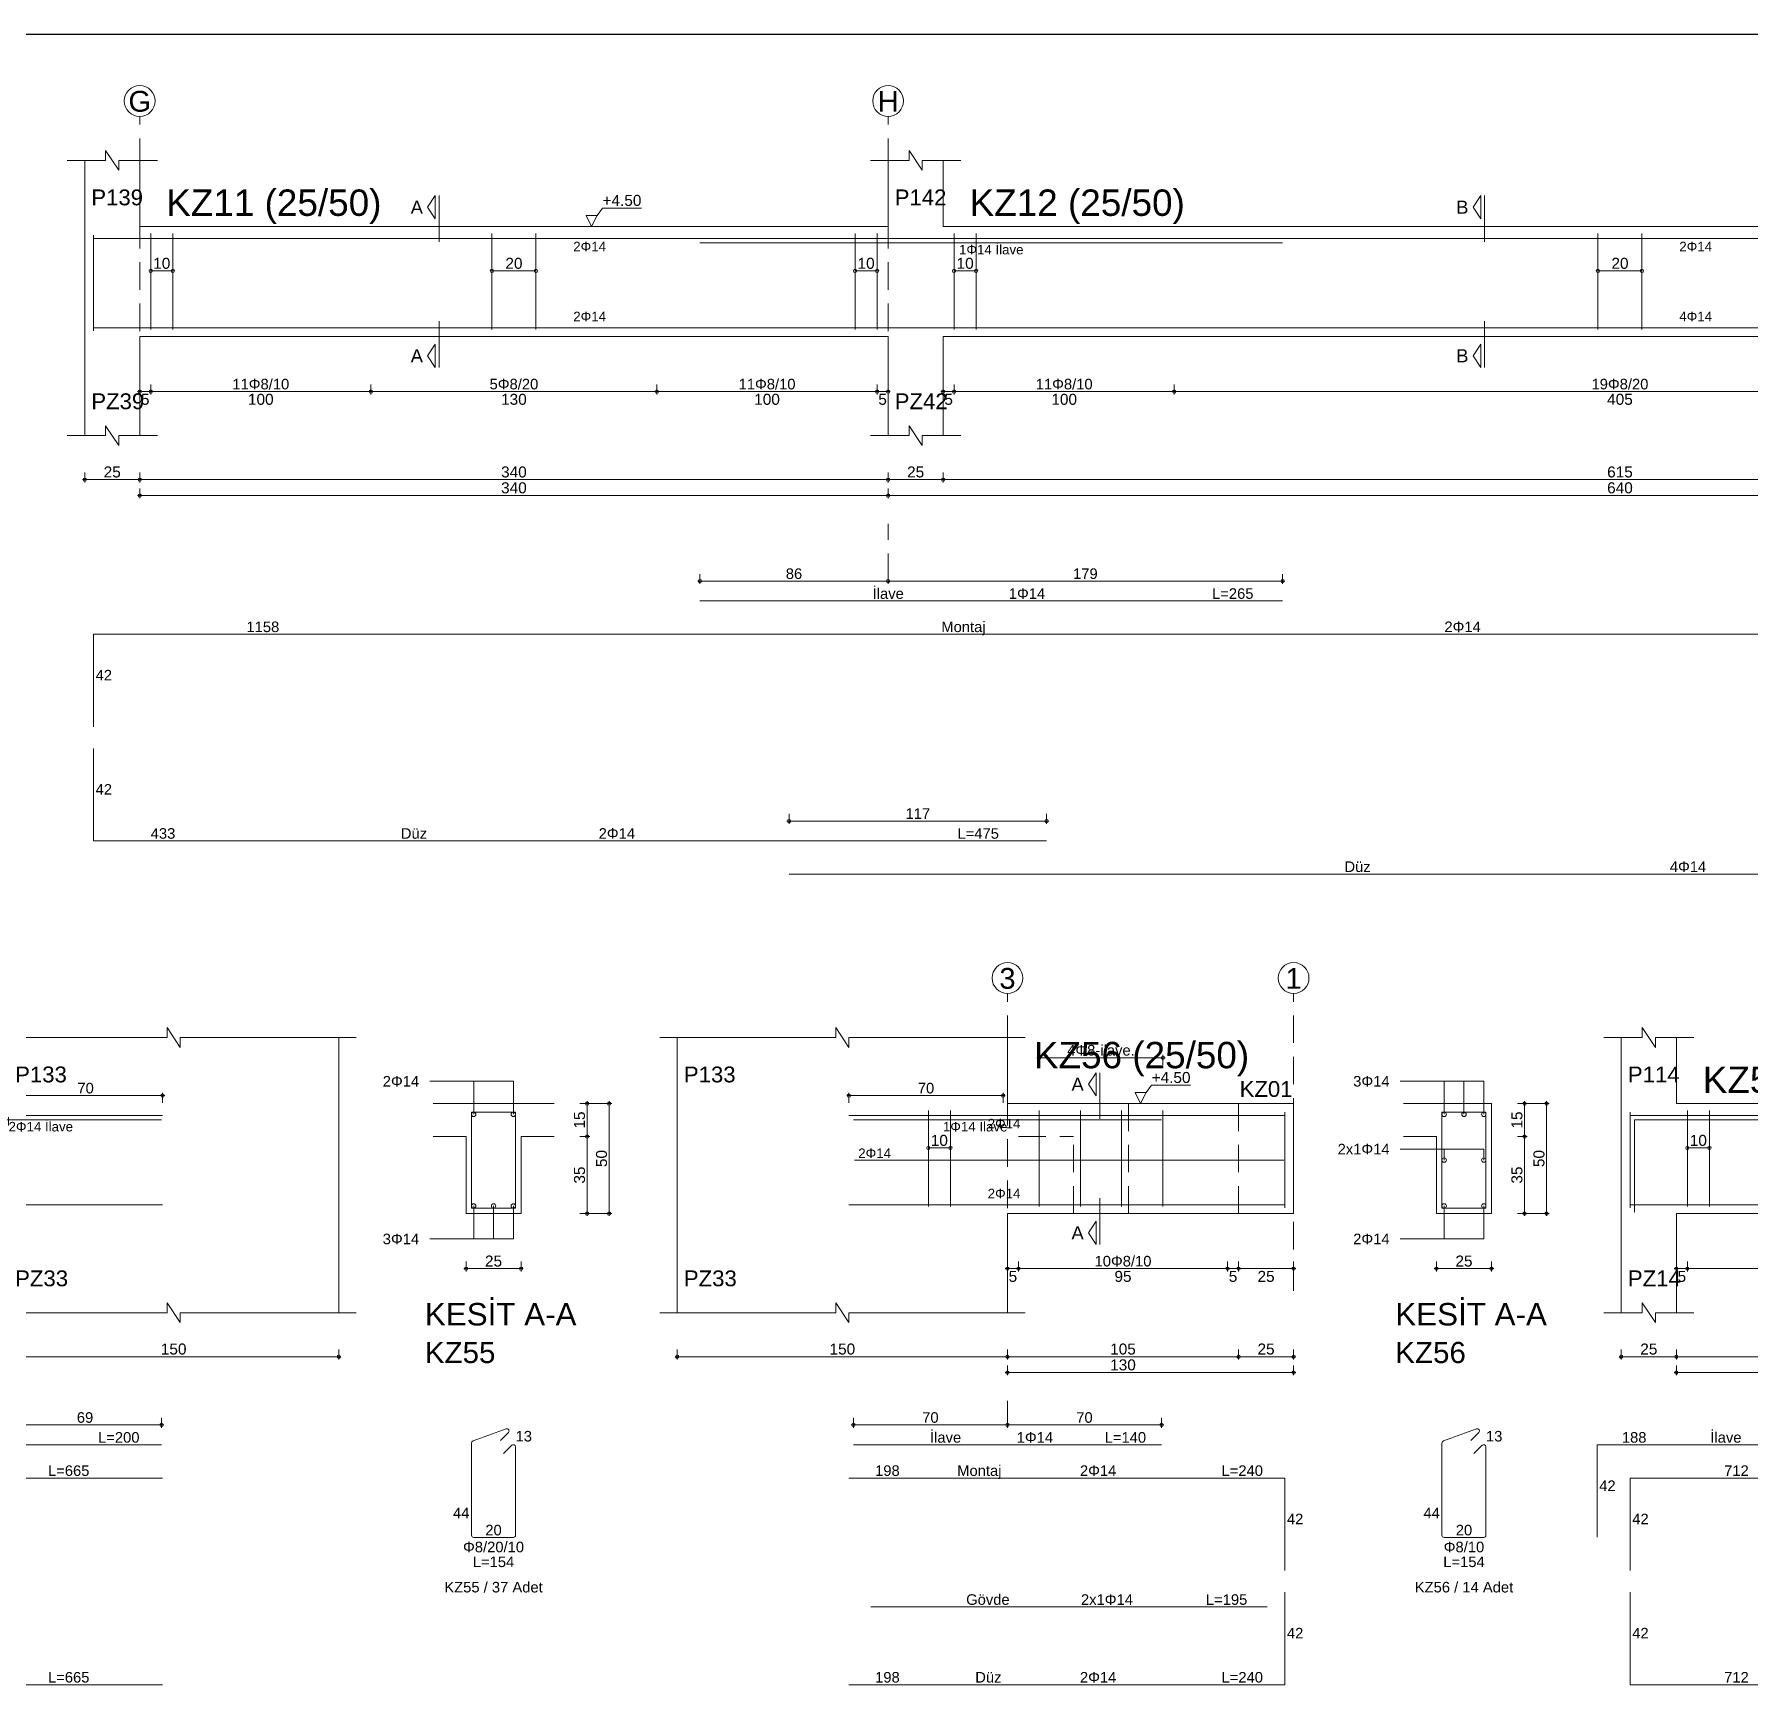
# Model space of a CAD drawing. Header units: millimetres. Extents: x 2232 to 85269, y -3593 to 5869.
# Drawn here: x 27251 to 28420, y -218 to 907 of the extents above; entities that cross this region are included whole.
import ezdxf

# ---------------------------------------------------------------- set-up
doc = ezdxf.new("R2010")
doc.units = ezdxf.units.MM
for name, pattern in [('DASHDOT2', [12.7, 6.35, -3.175, 0, -3.175]), ('DASHED4', [18.75, 12.5, -6.25]), ('HIDDEN2', [18.75, 12.5, -6.25])]:
    doc.linetypes.add(name, pattern=pattern)
doc.layers.add('aks', color=251, linetype='DASHDOT2', lineweight=35)
for name, color, linetype in [('Donatı Topl. Uzun. Yazısı', 7, 'Continuous'), ('Donatı Uz. Yazısı', 7, 'Continuous'), ('Donatı Yazısı', 7, 'Continuous'), ('Donatı Çizgisi', 7, 'Continuous'), ('Kiriş', 7, 'Continuous'), ('Standart', 7, 'Continuous'), ('Ölçülendirme', 7, 'Continuous')]:
    doc.layers.add(name, color=color, linetype=linetype)
doc.styles.add('arial_1_18', font='arial.ttf', dxfattribs={"height": 0.2})

# ---------------------------------------------------------------- blocks, each defined once
blk = doc.blocks.new('IDE212Entity7280')
at = {"layer": 'aks', "color": 30, "linetype": 'DASHED4', "lineweight": 5}
for points in [[(5772.65, 2047), (5772.65, 2182)], [(6112.65, 2047), (6112.65, 2182)], [(6112.65, 1970.9), (6112.65, 1997)]]:
    blk.add_lwpolyline(points, dxfattribs=at)
at = {"layer": 'aks', "color": 1, "linetype": 'Continuous', "lineweight": 5}
for centre in [(5772.65, 2189), (6112.65, 2189)]:
    blk.add_circle(centre, 7, dxfattribs=at)
at = {"layer": 'Donatı Çizgisi', "color": 5, "linetype": 'Continuous', "lineweight": 5}
for points in [[(5751.65, 2084.6), (5751.65, 2128)], [(5777.65, 2085.2), (5777.65, 2128.8)], [(5787.65, 2085.2), (5787.65, 2128.8)], [(5932.65, 2085.2), (5932.65, 2128.8)], [(5952.65, 2085.2), (5952.65, 2128.8)], [(6097.65, 2085.2), (6097.65, 2128.8)], [(6107.65, 2085.2), (6107.65, 2128.8)], [(6142.65, 2085.2), (6142.65, 2128.8)], [(6152.65, 2085.2), (6152.65, 2128.8)], [(6435.15, 2085.2), (6435.15, 2128.8)], [(6455.15, 2085.2), (6455.15, 2128.8)], [(5751.65, 2126.6), (7568.65, 2126.6)], [(6027.15, 2124.6), (6291.9, 2124.6)], [(5751.65, 2086), (7568.65, 2086)], [(6027.15, 1961.9), (6291.9, 1961.9)], [(5751.65, 1904.8), (5751.65, 1946.8)], [(5751.65, 1946.8), (6909.65, 1946.8)], [(5751.65, 1852.95), (5751.65, 1894.95)], [(5751.65, 1852.95), (6184.65, 1852.95)], [(6067.65, 1837.85), (6822.65, 1837.85)]]:
    blk.add_lwpolyline(points, dxfattribs=at)
at = {"layer": 'Kiriş', "color": 1, "linetype": 'Continuous', "lineweight": 5}
for points in [[(5739.65, 2162), (5757.15, 2162)], [(5747.65, 2037), (5747.65, 2162)], [(5757.15, 2162), (5757.15, 2166.5)], [(5763.15, 2157.5), (5757.15, 2166.5)], [(5763.15, 2157.5), (5763.15, 2162)], [(5763.15, 2162), (5780.65, 2162)], [(5772.65, 2132), (5772.65, 2162)], [(6104.65, 2162), (6122.15, 2162)], [(6112.65, 2132), (6112.65, 2162)], [(6122.15, 2162), (6122.15, 2166.5)], [(6128.15, 2157.5), (6122.15, 2166.5)], [(6128.15, 2162), (6145.65, 2162)], [(6128.15, 2157.5), (6128.15, 2162)], [(6137.65, 2132), (6137.65, 2162)], [(5772.65, 2132), (6112.65, 2132)], [(6137.65, 2132), (6752.65, 2132)], [(5772.65, 2082), (6112.65, 2082)], [(5772.65, 2037), (5772.65, 2082)], [(6112.65, 2037), (6112.65, 2082)], [(6137.65, 2082), (6752.65, 2082)], [(6137.65, 2037), (6137.65, 2082)], [(5739.65, 2037), (5757.15, 2037)], [(5763.15, 2032.5), (5757.15, 2041.5)], [(5757.15, 2037), (5757.15, 2041.5)], [(5763.15, 2037), (5780.65, 2037)], [(5763.15, 2032.5), (5763.15, 2037)], [(6104.65, 2037), (6122.15, 2037)], [(6128.15, 2032.5), (6122.15, 2041.5)], [(6122.15, 2037), (6122.15, 2041.5)], [(6128.15, 2037), (6145.65, 2037)], [(6128.15, 2032.5), (6128.15, 2037)]]:
    blk.add_lwpolyline(points, dxfattribs=at)
at = {"layer": 'Ölçülendirme', "color": 1, "linetype": 'Continuous', "lineweight": 5}
for points in [[(5903.4, 2140.75), (5906.9, 2146)], [(5906.9, 2135.5), (5906.9, 2146)], [(5908.65, 2125), (5908.65, 2146)], [(6378.4, 2140.75), (6381.9, 2146)], [(6381.9, 2135.5), (6381.9, 2146)], [(6383.65, 2125), (6383.65, 2146)], [(5906.9, 2135.5), (5903.4, 2140.75)], [(5977.9, 2132), (5975.4, 2137)], [(5975.4, 2137), (5980.4, 2137)], [(5980.4, 2137), (5977.9, 2132)], [(5980.4, 2137), (5982.9, 2140.33)], [(5982.9, 2140.33), (6000.58, 2140.33)], [(6381.9, 2135.5), (6378.4, 2140.75)], [(5977.9, 2132), (5977.9, 2132)], [(5777.65, 2111.8), (5787.65, 2111.8)], [(5932.65, 2111.8), (5952.65, 2111.8)], [(6097.65, 2111.8), (6107.65, 2111.8)], [(6142.65, 2111.8), (6152.65, 2111.8)], [(6435.15, 2111.8), (6455.15, 2111.8)], [(5908.65, 2068), (5908.65, 2089)], [(6383.65, 2068), (6383.65, 2089)], [(5903.4, 2073.25), (5906.9, 2078.5)], [(5906.9, 2068), (5903.4, 2073.25)], [(5906.9, 2068), (5906.9, 2078.5)], [(6378.4, 2073.25), (6381.9, 2078.5)], [(6381.9, 2068), (6378.4, 2073.25)], [(6381.9, 2068), (6381.9, 2078.5)], [(5772.65, 2055.75), (5772.65, 2060.25)], [(5777.65, 2055.75), (5777.65, 2060.25)], [(5877.65, 2055.75), (5877.65, 2060.25)], [(6007.65, 2055.75), (6007.65, 2060.25)], [(6107.65, 2055.75), (6107.65, 2060.25)], [(6112.65, 2055.75), (6112.65, 2060.25)], [(6137.65, 2055.75), (6137.65, 2060.25)], [(6142.65, 2055.75), (6142.65, 2060.25)], [(6242.65, 2055.75), (6242.65, 2060.25)], [(5771.65, 2057), (6113.65, 2057)], [(6136.65, 2057), (6753.65, 2057)], [(5747.65, 2015.75), (5747.65, 2020.25)], [(5772.65, 2015.75), (5772.65, 2020.25)], [(6112.65, 2015.75), (6112.65, 2020.25)], [(6137.65, 2015.75), (6137.65, 2020.25)], [(5746.65, 2017), (7573.65, 2017)], [(5772.65, 2008.55), (5772.65, 2013.05)], [(6112.65, 2008.55), (6112.65, 2013.05)], [(5771.65, 2009.8), (7573.65, 2009.8)], [(6027.15, 1969.65), (6027.15, 1974.15)], [(6112.65, 1969.65), (6112.65, 1974.15)], [(6112.65, 1969.65), (6112.65, 1974.15)], [(6291.9, 1969.65), (6291.9, 1974.15)], [(6026.15, 1970.9), (6113.65, 1970.9)], [(6111.65, 1970.9), (6292.9, 1970.9)], [(6067.65, 1860.7), (6067.65, 1865.2)], [(6184.65, 1860.7), (6184.65, 1865.2)], [(6066.65, 1861.95), (6185.65, 1861.95)]]:
    blk.add_lwpolyline(points, dxfattribs=at)
for centre in [(5777.65, 2111.8), (5787.65, 2111.8), (5932.65, 2111.8), (5952.65, 2111.8), (6097.65, 2111.8), (6107.65, 2111.8), (6142.65, 2111.8), (6152.65, 2111.8), (6435.15, 2111.8), (6455.15, 2111.8), (5772.65, 2057), (5777.65, 2057), (5777.65, 2057), (5877.65, 2057), (5877.65, 2057), (6007.65, 2057), (6007.65, 2057), (6107.65, 2057), (6107.65, 2057), (6112.65, 2057), (6137.65, 2057), (6142.65, 2057), (6142.65, 2057), (6242.65, 2057), (6242.65, 2057), (5747.65, 2017), (5772.65, 2017), (5772.65, 2017), (6112.65, 2017), (6112.65, 2017), (6137.65, 2017), (6137.65, 2017), (5772.65, 2009.8), (6112.65, 2009.8), (6112.65, 2009.8), (6027.15, 1970.9), (6112.65, 1970.9), (6112.65, 1970.9), (6291.9, 1970.9), (6067.65, 1861.95), (6184.65, 1861.95)]:
    blk.add_circle(centre, 0.75, dxfattribs=at)
at = {"layer": 'aks', "color": 1, "linetype": 'Continuous', "lineweight": 5, "style": 'arial_1_18'}
for s, p in [('G', (5767.52, 2184.12)), ('H', (6107.89, 2184.12))]:
    blk.add_text(s, height=9.45, dxfattribs=at).set_placement(p)
at = {"layer": 'Donatı Topl. Uzun. Yazısı', "color": 1, "linetype": 'Continuous', "lineweight": 5, "style": 'arial_1_18'}
for s, p in [('L=265', (6259.83, 1962.86)), ('L=475', (6144.17, 1853.91))]:
    blk.add_text(s, height=4.8, dxfattribs=at).set_placement(p)
at = {"layer": 'Donatı Uz. Yazısı', "color": 1, "linetype": 'Continuous', "lineweight": 5, "style": 'arial_1_18'}
for s, p in [('1158', (5821.13, 1947.76)), ('42', (5752.61, 1925.8)), ('42', (5752.61, 1873.95)), ('433', (5777.63, 1853.91))]:
    blk.add_text(s, height=4.8, dxfattribs=at).set_placement(p)
at = {"layer": 'Donatı Yazısı', "color": 5, "linetype": 'Continuous', "lineweight": 5, "style": 'arial_1_18'}
for s, p in [('2Φ14', (5969.61, 2120.72)), ('2Φ14', (6472.11, 2120.72)), ('2Φ14', (5969.61, 2088.96)), ('4Φ14', (6472.11, 2088.96))]:
    blk.add_text(s, height=4.32, rotation=360, dxfattribs=at).set_placement(p)
for s, height, p in [('1Φ14 İlave', 4.32, (6144.87, 2119.32)), ('1Φ14', 4.8, (6167.47, 1962.86)), ('2Φ14', 4.8, (6365.39, 1947.76)), ('2Φ14', 4.8, (5981.14, 1853.91)), ('4Φ14', 4.8, (6467.8, 1838.81))]:
    blk.add_text(s, height=height, dxfattribs=at).set_placement(p)
at = {"layer": 'Donatı Yazısı', "color": 1, "linetype": 'Continuous', "lineweight": 5, "style": 'arial_1_18'}
for s, p in [('İlave', (6105.64, 1962.86)), ('Montaj', (6136.82, 1947.76)), ('Düz', (5891.28, 1853.91)), ('Düz', (6319.98, 1838.81))]:
    blk.add_text(s, height=4.8, dxfattribs=at).set_placement(p)
at = {"layer": 'Kiriş', "color": 1, "linetype": 'Continuous', "lineweight": 5, "style": 'arial_1_18'}
for s, height, p in [('P139', 7.2, (5750.65, 2141.6)), ('KZ11 (25/50)', 12, (5784.65, 2136.8)), ('P142', 7.2, (6115.65, 2141.6)), ('KZ12 (25/50)', 12, (6149.65, 2136.8)), ('PZ39', 7.2, (5750.65, 2049)), ('PZ42', 7.2, (6115.65, 2049))]:
    blk.add_text(s, height=height, dxfattribs=at).set_placement(p)
at = {"layer": 'Ölçülendirme', "color": 1, "linetype": 'Continuous', "lineweight": 5, "style": 'arial_1_18'}
for s, height, p in [('A', 5.95, (5895.76, 2137.78)), ('+4.50', 5, (5982.9, 2141.33)), ('B', 5.95, (6370.76, 2137.78)), ('A', 5.95, (5895.76, 2070.28)), ('B', 5.95, (6370.76, 2070.28)), ('5', 5, (5773.21, 2051)), ('100', 5, (5821.82, 2051)), ('130', 5, (5936.82, 2051)), ('100', 5, (6051.82, 2051)), ('5', 5, (6108.21, 2051)), ('5', 5, (6138.21, 2051)), ('100', 5, (6186.82, 2051)), ('405', 5, (6439.32, 2051)), ('25', 5, (5756.27, 2018)), ('340', 5, (5936.82, 2018)), ('25', 5, (6121.27, 2018)), ('615', 5, (6439.32, 2018)), ('340', 5, (5936.82, 2010.8)), ('640', 5, (6439.32, 2010.8))]:
    blk.add_text(s, height=height, dxfattribs=at).set_placement(p)
for s, p in [('10', (5778.77, 2112.76)), ('20', (5938.77, 2112.76)), ('10', (6098.77, 2112.76)), ('10', (6143.77, 2112.76)), ('20', (6441.27, 2112.76))]:
    blk.add_text(s, height=5, rotation=360, dxfattribs=at).set_placement(p)
at = {"layer": 'Ölçülendirme', "color": 5, "linetype": 'Continuous', "lineweight": 5, "style": 'arial_1_18'}
for s, p in [('11Φ8/10', (5814.72, 2058)), ('5Φ8/20', (5931.59, 2058)), ('11Φ8/10', (6044.72, 2058)), ('11Φ8/10', (6179.72, 2058)), ('19Φ8/20', (6432.22, 2058)), ('86', (6066.17, 1971.9)), ('179', (6196.68, 1971.9)), ('117', (6120.56, 1862.95))]:
    blk.add_text(s, height=4.8, dxfattribs=at).set_placement(p)
blk = doc.blocks.new('IDE212Entity7307')
at = {"layer": 'aks', "color": 30, "linetype": 'DASHED4', "lineweight": 5}
for points in [[(5188.05, 1648.65), (5188.05, 1783.65)], [(5713.05, 1648.65), (5713.05, 1783.65)], [(5188.05, 1587.65), (5188.05, 1598.65)], [(5713.05, 1587.65), (5713.05, 1598.65)]]:
    blk.add_lwpolyline(points, dxfattribs=at)
at = {"layer": 'aks', "color": 1, "linetype": 'Continuous', "lineweight": 5}
for centre in [(5188.05, 1790.65), (5713.05, 1790.65)]:
    blk.add_circle(centre, 7, dxfattribs=at)
at = {"layer": 'Donatı Çizgisi', "color": 5, "linetype": 'Continuous', "lineweight": 5}
for points in [[(5193.05, 1686.85), (5193.05, 1730.45)], [(5203.05, 1686.85), (5203.05, 1730.45)], [(5440.55, 1686.85), (5440.55, 1730.45)], [(5460.55, 1686.85), (5460.55, 1730.45)], [(5698.05, 1686.85), (5698.05, 1730.45)], [(5708.05, 1686.85), (5708.05, 1730.45)], [(5118.05, 1728.25), (5783.05, 1728.25)], [(5118.55, 1726.25), (5318.8, 1726.25)], [(5582.3, 1726.25), (5782.55, 1726.25)], [(5923.39, 1686.15), (5923.39, 1729.75)], [(5923.39, 1729.75), (5943.39, 1729.75)], [(5943.39, 1686.15), (5943.39, 1729.75)], [(5118.05, 1687.65), (5783.05, 1687.65)], [(5923.39, 1686.15), (5943.39, 1686.15)], [(5924.06, 1580.39), (5939.06, 1585.86)], [(5936.49, 1580.54), (5940.13, 1584.18)], [(5118.55, 1578.65), (5318.8, 1578.65)], [(5582.3, 1578.65), (5782.55, 1578.65)], [(5923.39, 1537.57), (5923.39, 1579.44)], [(5937.87, 1574.63), (5941.65, 1578.41)], [(5943.39, 1537.57), (5943.39, 1577.69)], [(5118.05, 1563.55), (5783.05, 1563.55)], [(5924.41, 1536.55), (5942.37, 1536.55)], [(5118.05, 1469.7), (5783.05, 1469.7)]]:
    blk.add_lwpolyline(points, dxfattribs=at)
for centre in [(5924.39, 1728.75), (5942.39, 1728.75), (5924.39, 1687.15), (5933.39, 1687.15), (5942.39, 1687.15)]:
    blk.add_circle(centre, 1, dxfattribs=at)
for centre, start, end in [((5939.41, 1584.9), 315, 110), ((5924.41, 1579.44), 110, 180), ((5942.37, 1577.69), 0, 135), ((5924.41, 1537.57), 180, 270), ((5942.37, 1537.57), 270, 0)]:
    blk.add_arc(centre, 1.02, start, end, dxfattribs=at)
at = {"layer": 'Kiriş', "color": 1, "linetype": 'Continuous', "lineweight": 5}
for points in [[(5030.05, 1763.65), (5110.05, 1763.65)], [(5038.05, 1638.65), (5038.05, 1763.65)], [(5110.05, 1763.65), (5110.05, 1768.15)], [(5116.05, 1759.15), (5110.05, 1768.15)], [(5116.05, 1759.15), (5116.05, 1763.65)], [(5116.05, 1763.65), (5196.05, 1763.65)], [(5188.05, 1733.65), (5188.05, 1763.65)], [(5705.05, 1763.65), (5785.05, 1763.65)], [(5713.05, 1733.65), (5713.05, 1763.65)], [(5785.05, 1763.65), (5785.05, 1768.15)], [(5791.05, 1759.15), (5785.05, 1768.15)], [(5791.05, 1763.65), (5871.05, 1763.65)], [(5791.05, 1759.15), (5791.05, 1763.65)], [(5863.05, 1638.65), (5863.05, 1763.65)], [(5188.05, 1733.65), (5713.05, 1733.65)], [(5905.89, 1733.65), (5960.89, 1733.65)], [(5905.89, 1718.65), (5920.89, 1718.65)], [(5920.89, 1683.65), (5920.89, 1718.65)], [(5945.89, 1718.65), (5960.89, 1718.65)], [(5945.89, 1683.65), (5945.89, 1718.65)], [(5188.05, 1683.65), (5713.05, 1683.65)], [(5188.05, 1638.65), (5188.05, 1683.65)], [(5713.05, 1638.65), (5713.05, 1683.65)], [(5920.89, 1683.65), (5945.89, 1683.65)], [(5030.05, 1638.65), (5110.05, 1638.65)], [(5116.05, 1634.15), (5110.05, 1643.15)], [(5110.05, 1638.65), (5110.05, 1643.15)], [(5116.05, 1638.65), (5196.05, 1638.65)], [(5116.05, 1634.15), (5116.05, 1638.65)], [(5705.05, 1638.65), (5785.05, 1638.65)], [(5791.05, 1634.15), (5785.05, 1643.15)], [(5785.05, 1638.65), (5785.05, 1643.15)], [(5791.05, 1638.65), (5871.05, 1638.65)], [(5791.05, 1634.15), (5791.05, 1638.65)]]:
    blk.add_lwpolyline(points, dxfattribs=at)
at = {"layer": 'Ölçülendirme', "color": 1, "linetype": 'Continuous', "lineweight": 5}
for points in [[(5392.8, 1742.4), (5396.3, 1747.65)], [(5396.3, 1737.15), (5396.3, 1747.65)], [(5398.05, 1726.65), (5398.05, 1747.65)], [(5118.05, 1734), (5118.05, 1738.5)], [(5188.05, 1734), (5188.05, 1738.5)], [(5396.3, 1737.15), (5392.8, 1742.4)], [(5504.3, 1733.65), (5501.8, 1738.65)], [(5501.8, 1738.65), (5506.8, 1738.65)], [(5506.8, 1738.65), (5504.3, 1733.65)], [(5506.8, 1738.65), (5509.3, 1741.98)], [(5509.3, 1741.98), (5526.98, 1741.98)], [(5713.05, 1734), (5713.05, 1738.5)], [(5783.05, 1734), (5783.05, 1738.5)], [(5904.39, 1743.75), (5942.39, 1743.75)], [(5924.39, 1728.75), (5924.39, 1743.75)], [(5942.39, 1728.75), (5942.39, 1743.75)], [(5117.05, 1737.25), (5189.05, 1737.25)], [(5504.3, 1733.65), (5504.3, 1733.65)], [(5712.05, 1737.25), (5784.05, 1737.25)], [(5972.64, 1733.65), (5987.14, 1733.65)], [(5975.89, 1682.65), (5975.89, 1734.65)], [(5985.89, 1682.65), (5985.89, 1734.65)], [(5972.64, 1718.65), (5977.14, 1718.65)], [(5193.05, 1713.45), (5203.05, 1713.45)], [(5440.55, 1713.45), (5460.55, 1713.45)], [(5698.05, 1713.45), (5708.05, 1713.45)], [(5398.05, 1669.65), (5398.05, 1690.65)], [(5924.39, 1672.15), (5924.39, 1687.15)], [(5933.39, 1672.15), (5933.39, 1687.15)], [(5942.39, 1672.15), (5942.39, 1687.15)], [(5972.64, 1683.65), (5987.14, 1683.65)], [(5392.8, 1674.9), (5396.3, 1680.15)], [(5396.3, 1669.65), (5396.3, 1680.15)], [(5396.3, 1669.65), (5392.8, 1674.9)], [(5904.39, 1672.15), (5942.39, 1672.15)], [(5188.05, 1657.4), (5188.05, 1661.9)], [(5193.05, 1657.4), (5193.05, 1661.9)], [(5293.05, 1657.4), (5293.05, 1661.9)], [(5608.05, 1657.4), (5608.05, 1661.9)], [(5708.05, 1657.4), (5708.05, 1661.9)], [(5713.05, 1657.4), (5713.05, 1661.9)], [(5920.89, 1657.4), (5920.89, 1661.9)], [(5945.89, 1657.4), (5945.89, 1661.9)], [(5187.05, 1658.65), (5714.05, 1658.65)], [(5919.89, 1658.65), (5946.89, 1658.65)], [(5038.05, 1617.4), (5038.05, 1621.9)], [(5188.05, 1617.4), (5188.05, 1621.9)], [(5713.05, 1617.4), (5713.05, 1621.9)], [(5863.05, 1617.4), (5863.05, 1621.9)], [(5037.05, 1618.65), (5864.05, 1618.65)], [(5188.05, 1610.2), (5188.05, 1614.7)], [(5713.05, 1610.2), (5713.05, 1614.7)], [(5187.05, 1611.45), (5714.05, 1611.45)], [(5118.55, 1586.4), (5118.55, 1590.9)], [(5188.05, 1586.4), (5188.05, 1590.9)], [(5188.05, 1586.4), (5188.05, 1590.9)], [(5318.8, 1586.4), (5318.8, 1590.9)], [(5582.3, 1586.4), (5582.3, 1590.9)], [(5713.05, 1586.4), (5713.05, 1590.9)], [(5713.05, 1586.4), (5713.05, 1590.9)], [(5782.55, 1586.4), (5782.55, 1590.9)], [(5117.55, 1587.65), (5189.05, 1587.65)], [(5187.05, 1587.65), (5319.8, 1587.65)], [(5581.3, 1587.65), (5714.05, 1587.65)], [(5712.05, 1587.65), (5783.55, 1587.65)]]:
    blk.add_lwpolyline(points, dxfattribs=at)
for centre in [(5118.05, 1737.25), (5188.05, 1737.25), (5713.05, 1737.25), (5783.05, 1737.25), (5975.89, 1733.65), (5985.89, 1733.65), (5975.89, 1718.65), (5193.05, 1713.45), (5203.05, 1713.45), (5440.55, 1713.45), (5460.55, 1713.45), (5698.05, 1713.45), (5708.05, 1713.45), (5975.89, 1683.65), (5985.89, 1683.65), (5188.05, 1658.65), (5193.05, 1658.65), (5193.05, 1658.65), (5293.05, 1658.65), (5293.05, 1658.65), (5608.05, 1658.65), (5608.05, 1658.65), (5708.05, 1658.65), (5708.05, 1658.65), (5713.05, 1658.65), (5920.89, 1658.65), (5945.89, 1658.65), (5038.05, 1618.65), (5188.05, 1618.65), (5188.05, 1618.65), (5713.05, 1618.65), (5713.05, 1618.65), (5863.05, 1618.65), (5188.05, 1611.45), (5713.05, 1611.45), (5118.55, 1587.65), (5188.05, 1587.65), (5188.05, 1587.65), (5318.8, 1587.65), (5582.3, 1587.65), (5713.05, 1587.65), (5713.05, 1587.65), (5782.55, 1587.65)]:
    blk.add_circle(centre, 0.75, dxfattribs=at)
at = {"layer": 'aks', "color": 1, "linetype": 'Continuous', "lineweight": 5, "style": 'arial_1_18'}
for s, height, p in [('12', 4.725, (5184.38, 1788.21)), ('7', 9.45, (5709.38, 1785.77))]:
    blk.add_text(s, height=height, dxfattribs=at).set_placement(p)
at = {"layer": 'Donatı Topl. Uzun. Yazısı', "color": 1, "linetype": 'Continuous', "lineweight": 5, "style": 'arial_1_18'}
for s, p in [('L=200', (5289.96, 1579.61)), ('L=200', (5753.71, 1579.61)), ('L=665', (5730.97, 1564.51)), ('L=154', (5923.97, 1523.11)), ('L=665', (5730.97, 1470.66))]:
    blk.add_text(s, height=4.8, dxfattribs=at).set_placement(p)
at = {"layer": 'Donatı Uz. Yazısı', "color": 1, "linetype": 'Continuous', "lineweight": 5, "style": 'arial_1_18'}
for s, p in [('13', (5943.39, 1580.15)), ('44', (5914.97, 1545.27)), ('20', (5929.66, 1537.51))]:
    blk.add_text(s, height=4.8, dxfattribs=at).set_placement(p)
at = {"layer": 'Donatı Yazısı', "color": 5, "linetype": 'Continuous', "lineweight": 5, "style": 'arial_1_18'}
for s, height, p in [('2Φ14', 4.8, (5883.05, 1741.35)), ('3Φ14 İlave', 4.32, (5158.74, 1720.97)), ('2Φ14 İlave', 4.32, (5713.05, 1720.97)), ('3Φ14', 4.8, (5883.05, 1669.75)), ('3Φ14', 4.8, (5224.68, 1579.61)), ('2Φ14', 4.8, (5688.43, 1579.61)), ('2Φ14', 4.8, (5470.5, 1564.51)), ('Φ8/20/10', 4.8, (5919.53, 1529.83)), ('KZ55 / 37 Adet', 4.8, (5911.02, 1511.59)), ('3Φ14', 4.8, (5470.5, 1470.66))]:
    blk.add_text(s, height=height, dxfattribs=at).set_placement(p)
for s, p in [('2Φ14', (5477.51, 1722.37)), ('3Φ14', (5477.51, 1690.61))]:
    blk.add_text(s, height=4.32, rotation=360, dxfattribs=at).set_placement(p)
at = {"layer": 'Donatı Yazısı', "color": 1, "linetype": 'Continuous', "lineweight": 5, "style": 'arial_1_18'}
for s, p in [('İlave', (5174.47, 1579.61)), ('İlave', (5638.22, 1579.61)), ('Montaj', (5330.67, 1564.51)), ('Düz', (5338.88, 1470.66))]:
    blk.add_text(s, height=4.8, dxfattribs=at).set_placement(p)
at = {"layer": 'Kiriş', "color": 1, "linetype": 'Continuous', "lineweight": 5, "style": 'arial_1_18'}
for s, height, p in [('P132', 7.2, (5041.05, 1743.25)), ('KZ55 (25/50)', 12, (5200.05, 1738.45)), ('P133', 7.2, (5716.05, 1743.25)), ('PZ32', 7.2, (5041.05, 1650.65)), ('PZ33', 7.2, (5716.05, 1650.65)), ('KESİT A-A', 10.2, (5902.19, 1632.85)), ('KZ55', 9.6, (5902.19, 1615.77))]:
    blk.add_text(s, height=height, dxfattribs=at).set_placement(p)
at = {"layer": 'Ölçülendirme', "color": 1, "linetype": 'Continuous', "lineweight": 5, "style": 'arial_1_18'}
for s, height, p in [('+4.50', 5, (5509.3, 1742.98)), ('70', 4.8, (5149.32, 1738.25)), ('A', 5.95, (5385.16, 1739.43)), ('70', 4.8, (5744.32, 1738.25)), ('A', 5.95, (5385.16, 1671.93)), ('25', 5, (5929.5, 1659.61)), ('5', 5, (5188.61, 1652.65)), ('100', 5, (5237.23, 1652.65)), ('315', 5, (5444.73, 1652.65)), ('100', 5, (5652.22, 1652.65)), ('5', 5, (5708.61, 1652.65)), ('150', 5, (5107.23, 1619.65)), ('525', 5, (5444.73, 1619.65)), ('150', 5, (5782.23, 1619.65)), ('525', 5, (5444.73, 1612.45))]:
    blk.add_text(s, height=height, dxfattribs=at).set_placement(p)
for s, rotation, p in [('15', 90, (5974.93, 1722.27)), ('10', 360, (5194.17, 1714.41)), ('20', 360, (5446.67, 1714.41)), ('10', 360, (5699.17, 1714.41)), ('50', 90, (5984.93, 1704.77)), ('35', 90, (5974.93, 1697.27))]:
    blk.add_text(s, height=5, rotation=rotation, dxfattribs=at).set_placement(p)
at = {"layer": 'Ölçülendirme', "color": 5, "linetype": 'Continuous', "lineweight": 5, "style": 'arial_1_18'}
for s, p in [('11Φ8/10', (5230.12, 1659.65)), ('15Φ8/20', (5437.62, 1659.65)), ('11Φ8/10', (5645.12, 1659.65)), ('69', (5149.57, 1588.65)), ('131', (5247.83, 1588.65)), ('131', (5642.08, 1588.65)), ('69', (5744.07, 1588.65))]:
    blk.add_text(s, height=4.8, dxfattribs=at).set_placement(p)
blk = doc.blocks.new('IDE212Entity7308')
at = {"layer": 'aks', "color": 30, "linetype": 'DASHED4', "lineweight": 5}
for points in [[(6166.87, 1648.65), (6166.87, 1783.65)], [(6296.87, 1648.65), (6296.87, 1783.65)], [(6166.87, 1587.65), (6166.87, 1598.65)]]:
    blk.add_lwpolyline(points, dxfattribs=at)
at = {"layer": 'aks', "color": 1, "linetype": 'Continuous', "lineweight": 5}
for centre in [(6166.87, 1790.65), (6296.87, 1790.65)]:
    blk.add_circle(centre, 7, dxfattribs=at)
at = {"layer": 'Donatı Çizgisi', "color": 5, "linetype": 'Continuous', "lineweight": 5}
for points in [[(6130.93, 1686.85), (6130.93, 1730.45)], [(6140.93, 1686.85), (6140.93, 1730.45)], [(6181.24, 1686.85), (6181.24, 1730.45)], [(6199.99, 1686.85), (6199.99, 1730.45)], [(6218.74, 1686.85), (6218.74, 1730.45)], [(6237.49, 1686.85), (6237.49, 1730.45)], [(6094.87, 1728.25), (6292.87, 1728.25)], [(6096.87, 1726.25), (6236.87, 1726.25)], [(6292.87, 1686.25), (6292.87, 1729.65)], [(6364.28, 1686.15), (6364.28, 1729.75)], [(6364.28, 1729.75), (6384.28, 1729.75)], [(6384.28, 1686.15), (6384.28, 1729.75)], [(6097.37, 1707.95), (6292.37, 1707.95)], [(6094.87, 1687.65), (6292.87, 1687.65)], [(6364.28, 1686.15), (6384.28, 1686.15)], [(6364.96, 1580.39), (6379.96, 1585.86)], [(6377.39, 1580.54), (6381.03, 1584.18)], [(6096.87, 1578.65), (6236.87, 1578.65)], [(6364.28, 1537.57), (6364.28, 1579.44)], [(6378.77, 1574.63), (6382.54, 1578.41)], [(6384.28, 1537.57), (6384.28, 1577.69)], [(6094.87, 1563.55), (6292.87, 1563.55)], [(6292.87, 1521.55), (6292.87, 1563.55)], [(6365.3, 1536.55), (6383.26, 1536.55)], [(6104.87, 1505), (6284.87, 1505)], [(6292.87, 1469.7), (6292.87, 1511.7)], [(6094.87, 1469.7), (6292.87, 1469.7)]]:
    blk.add_lwpolyline(points, dxfattribs=at)
for centre in [(6365.28, 1728.75), (6374.28, 1728.75), (6383.28, 1728.75), (6365.28, 1707.95), (6383.28, 1707.95), (6365.28, 1687.15), (6383.28, 1687.15)]:
    blk.add_circle(centre, 1, dxfattribs=at)
for centre, start, end in [((6380.31, 1584.9), 315, 110), ((6365.3, 1579.44), 110, 180), ((6383.26, 1577.69), 0, 135), ((6365.3, 1537.57), 180, 270), ((6383.26, 1537.57), 270, 0)]:
    blk.add_arc(centre, 1.02, start, end, dxfattribs=at)
at = {"layer": 'Kiriş', "color": 1, "linetype": 'Continuous', "lineweight": 5}
for points in [[(6008.87, 1763.65), (6088.87, 1763.65)], [(6016.87, 1638.65), (6016.87, 1763.65)], [(6088.87, 1763.65), (6088.87, 1768.15)], [(6094.87, 1759.15), (6088.87, 1768.15)], [(6094.87, 1759.15), (6094.87, 1763.65)], [(6094.87, 1763.65), (6174.87, 1763.65)], [(6166.87, 1733.65), (6166.87, 1763.65)], [(6166.87, 1733.65), (6296.87, 1733.65)], [(6296.87, 1683.65), (6296.87, 1733.65)], [(6346.78, 1733.65), (6386.78, 1733.65)], [(6386.78, 1683.65), (6386.78, 1733.65)], [(6346.78, 1718.65), (6361.78, 1718.65)], [(6361.78, 1683.65), (6361.78, 1718.65)], [(6166.87, 1683.65), (6296.87, 1683.65)], [(6166.87, 1638.65), (6166.87, 1683.65)], [(6361.78, 1683.65), (6386.78, 1683.65)], [(6008.87, 1638.65), (6088.87, 1638.65)], [(6094.87, 1634.15), (6088.87, 1643.15)], [(6088.87, 1638.65), (6088.87, 1643.15)], [(6094.87, 1638.65), (6174.87, 1638.65)], [(6094.87, 1634.15), (6094.87, 1638.65)]]:
    blk.add_lwpolyline(points, dxfattribs=at)
at = {"layer": 'Kiriş', "color": 1, "linetype": 'DASHED4', "lineweight": 5}
for points in [[(6271.87, 1683.65), (6271.87, 1733.65)], [(6296.87, 1683.65), (6296.87, 1733.65)]]:
    blk.add_lwpolyline(points, dxfattribs=at)
at = {"layer": 'Ölçülendirme', "color": 1, "linetype": 'Continuous', "lineweight": 5}
for points in [[(6180.24, 1754.45), (6238.49, 1754.45)], [(6181.24, 1751.2), (6181.24, 1755.7)], [(6237.49, 1751.2), (6237.49, 1755.7)], [(6203.62, 1742.4), (6207.12, 1747.65)], [(6207.12, 1737.15), (6207.12, 1747.65)], [(6208.87, 1726.65), (6208.87, 1747.65)], [(6094.87, 1734), (6094.87, 1738.5)], [(6164.87, 1734), (6164.87, 1738.5)], [(6207.12, 1737.15), (6203.62, 1742.4)], [(6227.37, 1733.65), (6224.87, 1738.65)], [(6224.87, 1738.65), (6229.87, 1738.65)], [(6229.87, 1738.65), (6227.37, 1733.65)], [(6229.87, 1738.65), (6232.37, 1741.98)], [(6232.37, 1741.98), (6250.04, 1741.98)], [(6345.28, 1743.75), (6383.28, 1743.75)], [(6365.28, 1728.75), (6365.28, 1743.75)], [(6374.28, 1728.75), (6374.28, 1743.75)], [(6383.28, 1728.75), (6383.28, 1743.75)], [(6093.87, 1737.25), (6165.87, 1737.25)], [(6227.37, 1733.65), (6227.37, 1733.65)], [(6398.53, 1733.65), (6413.03, 1733.65)], [(6401.78, 1682.65), (6401.78, 1734.65)], [(6411.78, 1682.65), (6411.78, 1734.65)], [(6398.53, 1718.65), (6403.03, 1718.65)], [(6130.93, 1713.45), (6140.93, 1713.45)], [(6345.28, 1712.95), (6383.28, 1712.95)], [(6365.28, 1707.95), (6365.28, 1712.95)], [(6383.28, 1707.95), (6383.28, 1712.95)], [(6208.87, 1669.65), (6208.87, 1690.65)], [(6365.28, 1672.15), (6365.28, 1687.15)], [(6383.28, 1672.15), (6383.28, 1687.15)], [(6398.53, 1683.65), (6413.03, 1683.65)], [(6203.62, 1674.9), (6207.12, 1680.15)], [(6207.12, 1669.65), (6207.12, 1680.15)], [(6207.12, 1669.65), (6203.62, 1674.9)], [(6345.28, 1672.15), (6383.28, 1672.15)], [(6166.87, 1657.4), (6166.87, 1661.9)], [(6171.87, 1657.4), (6171.87, 1661.9)], [(6266.87, 1657.4), (6266.87, 1661.9)], [(6271.87, 1657.4), (6271.87, 1661.9)], [(6296.87, 1657.4), (6296.87, 1661.9)], [(6361.78, 1657.4), (6361.78, 1661.9)], [(6386.78, 1657.4), (6386.78, 1661.9)], [(6165.87, 1658.65), (6297.87, 1658.65)], [(6360.78, 1658.65), (6387.78, 1658.65)], [(6016.87, 1617.4), (6016.87, 1621.9)], [(6166.87, 1617.4), (6166.87, 1621.9)], [(6271.87, 1617.4), (6271.87, 1621.9)], [(6296.87, 1617.4), (6296.87, 1621.9)], [(6015.87, 1618.65), (6297.87, 1618.65)], [(6166.87, 1610.2), (6166.87, 1614.7)], [(6296.87, 1610.2), (6296.87, 1614.7)], [(6165.87, 1611.45), (6297.87, 1611.45)], [(6096.87, 1586.4), (6096.87, 1590.9)], [(6166.87, 1586.4), (6166.87, 1590.9)], [(6166.87, 1586.4), (6166.87, 1590.9)], [(6236.87, 1586.4), (6236.87, 1590.9)], [(6095.87, 1587.65), (6167.87, 1587.65)], [(6165.87, 1587.65), (6237.87, 1587.65)]]:
    blk.add_lwpolyline(points, dxfattribs=at)
at = {"layer": 'Ölçülendirme', "color": 1, "linetype": 'HIDDEN2', "lineweight": 5}
for points in [[(6171.87, 1733.65), (6221.87, 1733.65)], [(6221.87, 1683.65), (6221.87, 1733.65)], [(6171.87, 1718.65), (6196.87, 1718.65)], [(6196.87, 1683.65), (6196.87, 1718.65)], [(6196.87, 1683.65), (6221.87, 1683.65)]]:
    blk.add_lwpolyline(points, dxfattribs=at)
at = {"layer": 'Ölçülendirme', "color": 1, "linetype": 'Continuous', "lineweight": 5}
for centre in [(6181.24, 1754.45), (6237.49, 1754.45), (6094.87, 1737.25), (6164.87, 1737.25), (6401.78, 1733.65), (6411.78, 1733.65), (6401.78, 1718.65), (6130.93, 1713.45), (6140.93, 1713.45), (6401.78, 1683.65), (6411.78, 1683.65), (6166.87, 1658.65), (6171.87, 1658.65), (6171.87, 1658.65), (6266.87, 1658.65), (6266.87, 1658.65), (6271.87, 1658.65), (6271.87, 1658.65), (6296.87, 1658.65), (6361.78, 1658.65), (6386.78, 1658.65), (6016.87, 1618.65), (6166.87, 1618.65), (6166.87, 1618.65), (6271.87, 1618.65), (6271.87, 1618.65), (6296.87, 1618.65), (6166.87, 1611.45), (6296.87, 1611.45), (6096.87, 1587.65), (6166.87, 1587.65), (6166.87, 1587.65), (6236.87, 1587.65)]:
    blk.add_circle(centre, 0.75, dxfattribs=at)
at = {"layer": 'aks', "color": 1, "linetype": 'Continuous', "lineweight": 5, "style": 'arial_1_18'}
for s, p in [('3', (6163.2, 1785.77)), ('1', (6293.2, 1785.77))]:
    blk.add_text(s, height=9.45, dxfattribs=at).set_placement(p)
at = {"layer": 'Donatı Topl. Uzun. Yazısı', "color": 1, "linetype": 'Continuous', "lineweight": 5, "style": 'arial_1_18'}
for s, p in [('L=140', (6211.03, 1579.61)), ('L=240', (6264.13, 1564.51)), ('L=154', (6364.87, 1523.11)), ('L=195', (6257.03, 1505.96)), ('L=240', (6264.13, 1470.66))]:
    blk.add_text(s, height=4.8, dxfattribs=at).set_placement(p)
at = {"layer": 'Donatı Uz. Yazısı', "color": 1, "linetype": 'Continuous', "lineweight": 5, "style": 'arial_1_18'}
for s, p in [('13', (6384.28, 1580.15)), ('198', (6106.75, 1564.51)), ('42', (6293.83, 1542.55)), ('44', (6355.87, 1545.27)), ('20', (6370.55, 1537.51)), ('42', (6293.83, 1490.7)), ('198', (6106.75, 1470.66))]:
    blk.add_text(s, height=4.8, dxfattribs=at).set_placement(p)
at = {"layer": 'Donatı Yazısı', "color": 5, "linetype": 'Continuous', "lineweight": 5, "style": 'arial_1_18'}
for s, height, p in [('3Φ14', 4.8, (6323.95, 1741.35)), ('1Φ14 İlave', 4.32, (6137.56, 1720.97)), ('2x1Φ14', 4.8, (6316.87, 1710.55)), ('2Φ14', 4.8, (6323.95, 1669.75)), ('1Φ14', 4.8, (6171.07, 1579.61)), ('2Φ14', 4.8, (6199.81, 1564.51)), ('Φ8/10', 4.8, (6365.08, 1529.83)), ('KZ56 / 14 Adet', 4.8, (6351.92, 1511.59)), ('2x1Φ14', 4.8, (6200.27, 1505.96)), ('2Φ14', 4.8, (6199.81, 1470.66))]:
    blk.add_text(s, height=height, dxfattribs=at).set_placement(p)
for p in [(6157.89, 1722.37), (6099.09, 1708.91), (6157.89, 1690.61)]:
    blk.add_text('2Φ14', height=4.32, rotation=360, dxfattribs=at).set_placement(p)
at = {"layer": 'Donatı Yazısı', "color": 1, "linetype": 'Continuous', "lineweight": 5, "style": 'arial_1_18'}
for s, p in [('İlave', (6131.7, 1579.61)), ('Montaj', (6144.04, 1564.51)), ('Gövde', (6148.11, 1505.96)), ('Düz', (6152.24, 1470.66))]:
    blk.add_text(s, height=4.8, dxfattribs=at).set_placement(p)
at = {"layer": 'Kiriş', "color": 1, "linetype": 'Continuous', "lineweight": 5, "style": 'arial_1_18'}
for s, height, p in [('KZ56 (25/50)', 12, (6178.87, 1749.65)), ('P133', 7.2, (6019.87, 1743.25)), ('KZ01', 7.2, (6272.35, 1736.65)), ('PZ33', 7.2, (6019.87, 1650.65)), ('KESİT A-A', 10.2, (6343.08, 1632.85)), ('KZ56', 9.6, (6343.08, 1615.77))]:
    blk.add_text(s, height=height, dxfattribs=at).set_placement(p)
at = {"layer": 'Ölçülendirme', "color": 5, "linetype": 'Continuous', "lineweight": 5, "style": 'arial_1_18'}
for s, p in [('4Φ8-ilave.', (6194.02, 1755.45)), ('10Φ8/10', (6206.44, 1659.65)), ('70', (6128.14, 1588.65)), ('70', (6198.14, 1588.65))]:
    blk.add_text(s, height=4.8, dxfattribs=at).set_placement(p)
at = {"layer": 'Ölçülendirme', "color": 1, "linetype": 'Continuous', "lineweight": 5, "style": 'arial_1_18'}
for s, height, p in [('+4.50', 5, (6232.37, 1742.98)), ('70', 4.8, (6126.14, 1738.25)), ('A', 5.95, (6195.97, 1739.43)), ('A', 5.95, (6195.97, 1671.93)), ('25', 5, (6370.4, 1659.61)), ('5', 5, (6167.42, 1652.65)), ('95', 5, (6215.48, 1652.65)), ('5', 5, (6267.42, 1652.65)), ('25', 5, (6280.48, 1652.65)), ('150', 5, (6086.04, 1619.65)), ('105', 5, (6213.54, 1619.65)), ('25', 5, (6280.48, 1619.65)), ('130', 5, (6213.54, 1612.45))]:
    blk.add_text(s, height=height, dxfattribs=at).set_placement(p)
for s, rotation, p in [('15', 90, (6400.82, 1722.27)), ('10', 360, (6132.04, 1714.41)), ('50', 90, (6410.82, 1704.77)), ('35', 90, (6400.82, 1697.27))]:
    blk.add_text(s, height=5, rotation=rotation, dxfattribs=at).set_placement(p)
blk = doc.blocks.new('IDE212Entity7309')
at = {"layer": 'Donatı Çizgisi', "color": 5, "linetype": 'Continuous', "lineweight": 5}
for points in [[(6475.76, 1686.85), (6475.76, 1730.45)], [(6485.76, 1686.85), (6485.76, 1730.45)], [(6795.76, 1686.85), (6795.76, 1730.45)], [(6815.76, 1686.85), (6815.76, 1730.45)], [(7125.76, 1686.85), (7125.76, 1730.45)], [(7135.76, 1686.85), (7135.76, 1730.45)], [(6449.76, 1686.25), (6449.76, 1729.65)], [(6449.76, 1728.25), (7161.76, 1728.25)], [(6451.76, 1684.25), (6451.76, 1726.25)], [(6451.76, 1726.25), (6639.26, 1726.25)], [(6972.26, 1726.25), (7159.76, 1726.25)], [(7159.76, 1684.25), (7159.76, 1726.25)], [(7161.76, 1686.25), (7161.76, 1729.65)], [(7226.1, 1686.15), (7226.1, 1729.75)], [(7226.1, 1729.75), (7246.1, 1729.75)], [(7246.1, 1686.15), (7246.1, 1729.75)], [(6449.76, 1687.65), (7161.76, 1687.65)], [(7226.1, 1686.15), (7246.1, 1686.15)], [(7226.77, 1580.39), (7241.77, 1585.86)], [(7239.2, 1580.54), (7242.84, 1584.18)], [(6434.76, 1536.65), (6434.76, 1578.65)], [(6434.76, 1578.65), (6622.26, 1578.65)], [(6989.26, 1578.65), (7176.76, 1578.65)], [(7176.76, 1536.65), (7176.76, 1578.65)], [(7226.1, 1537.57), (7226.1, 1579.44)], [(7240.58, 1574.63), (7244.36, 1578.41)], [(7246.1, 1537.57), (7246.1, 1577.69)], [(6449.76, 1521.55), (6449.76, 1563.55)], [(6449.76, 1563.55), (7161.76, 1563.55)], [(7161.76, 1521.55), (7161.76, 1563.55)], [(7227.12, 1536.55), (7245.08, 1536.55)], [(6449.76, 1469.7), (6449.76, 1511.7)], [(7161.76, 1469.7), (7161.76, 1511.7)], [(6449.76, 1469.7), (7161.76, 1469.7)]]:
    blk.add_lwpolyline(points, dxfattribs=at)
for centre in [(7227.1, 1728.75), (7245.1, 1728.75), (7227.1, 1687.15), (7231.6, 1687.15), (7236.1, 1687.15), (7240.6, 1687.15), (7245.1, 1687.15)]:
    blk.add_circle(centre, 1, dxfattribs=at)
for centre, start, end in [((7242.12, 1584.9), 315, 110), ((7227.12, 1579.44), 110, 180), ((7245.08, 1577.69), 0, 135), ((7227.12, 1537.57), 180, 270), ((7245.08, 1537.57), 270, 0)]:
    blk.add_arc(centre, 1.02, start, end, dxfattribs=at)
at = {"layer": 'Kiriş', "color": 1, "linetype": 'Continuous', "lineweight": 5}
for points in [[(6437.76, 1763.65), (6455.26, 1763.65)], [(6445.76, 1638.65), (6445.76, 1763.65)], [(6455.26, 1763.65), (6455.26, 1768.15)], [(6461.26, 1759.15), (6455.26, 1768.15)], [(6461.26, 1759.15), (6461.26, 1763.65)], [(6461.26, 1763.65), (6478.76, 1763.65)], [(6470.76, 1733.65), (6470.76, 1763.65)], [(7132.76, 1763.65), (7150.26, 1763.65)], [(7140.76, 1733.65), (7140.76, 1763.65)], [(7150.26, 1763.65), (7150.26, 1768.15)], [(7156.26, 1759.15), (7150.26, 1768.15)], [(7156.26, 1763.65), (7173.76, 1763.65)], [(7156.26, 1759.15), (7156.26, 1763.65)], [(7165.76, 1638.65), (7165.76, 1763.65)], [(6470.76, 1733.65), (7140.76, 1733.65)], [(7208.6, 1733.65), (7263.6, 1733.65)], [(7208.6, 1718.65), (7223.6, 1718.65)], [(7223.6, 1683.65), (7223.6, 1718.65)], [(7248.6, 1718.65), (7263.6, 1718.65)], [(7248.6, 1683.65), (7248.6, 1718.65)], [(6470.76, 1683.65), (7140.76, 1683.65)], [(6470.76, 1638.65), (6470.76, 1683.65)], [(7140.76, 1638.65), (7140.76, 1683.65)], [(7223.6, 1683.65), (7248.6, 1683.65)], [(6437.76, 1638.65), (6455.26, 1638.65)], [(6461.26, 1634.15), (6455.26, 1643.15)], [(6455.26, 1638.65), (6455.26, 1643.15)], [(6461.26, 1638.65), (6478.76, 1638.65)], [(6461.26, 1634.15), (6461.26, 1638.65)], [(7132.76, 1638.65), (7150.26, 1638.65)], [(7156.26, 1634.15), (7150.26, 1643.15)], [(7150.26, 1638.65), (7150.26, 1643.15)], [(7156.26, 1638.65), (7173.76, 1638.65)], [(7156.26, 1634.15), (7156.26, 1638.65)]]:
    blk.add_lwpolyline(points, dxfattribs=at)
at = {"layer": 'Ölçülendirme', "color": 1, "linetype": 'Continuous', "lineweight": 5}
for points in [[(6733.51, 1742.4), (6737.01, 1747.65)], [(6737.01, 1737.15), (6737.01, 1747.65)], [(6738.76, 1726.65), (6738.76, 1747.65)], [(6737.01, 1737.15), (6733.51, 1742.4)], [(6874.01, 1733.65), (6871.51, 1738.65)], [(6871.51, 1738.65), (6876.51, 1738.65)], [(6876.51, 1738.65), (6874.01, 1733.65)], [(6876.51, 1738.65), (6879.01, 1741.98)], [(6879.01, 1741.98), (6896.69, 1741.98)], [(7207.1, 1743.75), (7245.1, 1743.75)], [(7227.1, 1728.75), (7227.1, 1743.75)], [(7245.1, 1728.75), (7245.1, 1743.75)], [(6874.01, 1733.65), (6874.01, 1733.65)], [(7275.35, 1733.65), (7289.85, 1733.65)], [(7278.6, 1682.65), (7278.6, 1734.65)], [(7288.6, 1682.65), (7288.6, 1734.65)], [(7275.35, 1718.65), (7279.85, 1718.65)], [(6475.76, 1713.45), (6485.76, 1713.45)], [(6795.76, 1713.45), (6815.76, 1713.45)], [(7125.76, 1713.45), (7135.76, 1713.45)], [(6738.76, 1669.65), (6738.76, 1690.65)], [(7227.1, 1672.15), (7227.1, 1687.15)], [(7231.6, 1672.15), (7231.6, 1687.15)], [(7236.1, 1672.15), (7236.1, 1687.15)], [(7240.6, 1672.15), (7240.6, 1687.15)], [(7245.1, 1672.15), (7245.1, 1687.15)], [(7275.35, 1683.65), (7289.85, 1683.65)], [(6733.51, 1674.9), (6737.01, 1680.15)], [(6737.01, 1669.65), (6737.01, 1680.15)], [(6737.01, 1669.65), (6733.51, 1674.9)], [(7207.1, 1672.15), (7245.1, 1672.15)], [(6470.76, 1657.4), (6470.76, 1661.9)], [(6475.76, 1657.4), (6475.76, 1661.9)], [(6575.76, 1657.4), (6575.76, 1661.9)], [(7035.76, 1657.4), (7035.76, 1661.9)], [(7135.76, 1657.4), (7135.76, 1661.9)], [(7140.76, 1657.4), (7140.76, 1661.9)], [(7223.6, 1657.4), (7223.6, 1661.9)], [(7248.6, 1657.4), (7248.6, 1661.9)], [(6469.76, 1658.65), (7141.76, 1658.65)], [(7222.6, 1658.65), (7249.6, 1658.65)], [(6445.76, 1617.4), (6445.76, 1621.9)], [(6470.76, 1617.4), (6470.76, 1621.9)], [(7140.76, 1617.4), (7140.76, 1621.9)], [(7165.76, 1617.4), (7165.76, 1621.9)], [(6444.76, 1618.65), (7166.76, 1618.65)], [(6470.76, 1610.2), (6470.76, 1614.7)], [(7140.76, 1610.2), (7140.76, 1614.7)], [(6469.76, 1611.45), (7141.76, 1611.45)]]:
    blk.add_lwpolyline(points, dxfattribs=at)
for centre in [(7278.6, 1733.65), (7288.6, 1733.65), (7278.6, 1718.65), (6475.76, 1713.45), (6485.76, 1713.45), (6795.76, 1713.45), (6815.76, 1713.45), (7125.76, 1713.45), (7135.76, 1713.45), (7278.6, 1683.65), (7288.6, 1683.65), (6470.76, 1658.65), (6475.76, 1658.65), (6475.76, 1658.65), (6575.76, 1658.65), (6575.76, 1658.65), (7035.76, 1658.65), (7035.76, 1658.65), (7135.76, 1658.65), (7135.76, 1658.65), (7140.76, 1658.65), (7223.6, 1658.65), (7248.6, 1658.65), (6445.76, 1618.65), (6470.76, 1618.65), (6470.76, 1618.65), (7140.76, 1618.65), (7140.76, 1618.65), (7165.76, 1618.65), (6470.76, 1611.45), (7140.76, 1611.45)]:
    blk.add_circle(centre, 0.75, dxfattribs=at)
at = {"layer": 'Donatı Topl. Uzun. Yazısı', "color": 1, "linetype": 'Continuous', "lineweight": 5, "style": 'arial_1_18'}
for s, p in [('L=230', (6594.06, 1579.61)), ('L=230', (7148.56, 1579.61)), ('L=796', (7107.33, 1564.51)), ('L=154', (7226.68, 1523.11)), ('L=796', (7107.33, 1470.66))]:
    blk.add_text(s, height=4.8, dxfattribs=at).set_placement(p)
at = {"layer": 'Donatı Uz. Yazısı', "color": 1, "linetype": 'Continuous', "lineweight": 5, "style": 'arial_1_18'}
for s, p in [('188', (6446.01, 1579.61)), ('188', (7000.51, 1579.61)), ('13', (7246.1, 1580.15)), ('712', (6492.48, 1564.51)), ('42', (6435.72, 1557.65)), ('42', (7177.72, 1557.65)), ('42', (6450.72, 1542.55)), ('42', (7162.72, 1542.55)), ('44', (7217.68, 1545.27)), ('20', (7232.37, 1537.51)), ('42', (6450.72, 1490.7)), ('42', (7162.72, 1490.7)), ('712', (6492.48, 1470.66))]:
    blk.add_text(s, height=4.8, dxfattribs=at).set_placement(p)
at = {"layer": 'Donatı Yazısı', "color": 5, "linetype": 'Continuous', "lineweight": 5, "style": 'arial_1_18'}
for s, height, p in [('2Φ14', 4.8, (7185.76, 1741.35)), ('4Φ14 İlave', 4.32, (6600.35, 1720.97)), ('4Φ14 İlave', 4.32, (6981.86, 1720.97)), ('5Φ14', 4.8, (7185.76, 1669.75)), ('4Φ14', 4.8, (6534.14, 1579.61)), ('4Φ14', 4.8, (7088.64, 1579.61)), ('2Φ14', 4.8, (6827.12, 1564.51)), ('Φ8/20/10', 4.8, (7222.24, 1529.83)), ('KZ57 / 44 Adet', 4.8, (7213.73, 1511.59)), ('5Φ14', 4.8, (6827.12, 1470.66))]:
    blk.add_text(s, height=height, dxfattribs=at).set_placement(p)
for s, p in [('2Φ14', (6832.72, 1722.37)), ('5Φ14', (6832.72, 1690.61))]:
    blk.add_text(s, height=4.32, rotation=360, dxfattribs=at).set_placement(p)
at = {"layer": 'Donatı Yazısı', "color": 1, "linetype": 'Continuous', "lineweight": 5, "style": 'arial_1_18'}
for s, p in [('İlave', (6486.22, 1579.61)), ('İlave', (7040.72, 1579.61)), ('Montaj', (6678.84, 1564.51)), ('Düz', (6687.04, 1470.66))]:
    blk.add_text(s, height=4.8, dxfattribs=at).set_placement(p)
at = {"layer": 'Kiriş', "color": 1, "linetype": 'Continuous', "lineweight": 5, "style": 'arial_1_18'}
for s, height, p in [('P114', 7.2, (6448.76, 1743.25)), ('KZ57 (25/50)', 12, (6482.76, 1738.45)), ('P110', 7.2, (7143.76, 1743.25)), ('PZ14', 7.2, (6448.76, 1650.65)), ('PZ10', 7.2, (7143.76, 1650.65)), ('KESİT A-A', 10.2, (7204.9, 1632.85)), ('KZ57', 9.6, (7204.9, 1615.77))]:
    blk.add_text(s, height=height, dxfattribs=at).set_placement(p)
at = {"layer": 'Ölçülendirme', "color": 1, "linetype": 'Continuous', "lineweight": 5, "style": 'arial_1_18'}
for s, height, p in [('+4.50', 5, (6879.01, 1742.98)), ('A', 5.95, (6725.87, 1739.43)), ('A', 5.95, (6725.87, 1671.93)), ('25', 5, (7232.21, 1659.61)), ('5', 5, (6471.32, 1652.65)), ('100', 5, (6519.94, 1652.65)), ('460', 5, (6799.94, 1652.65)), ('100', 5, (7079.94, 1652.65)), ('5', 5, (7136.32, 1652.65)), ('25', 5, (6454.38, 1619.65)), ('670', 5, (6799.94, 1619.65)), ('25', 5, (7149.38, 1619.65)), ('670', 5, (6799.94, 1612.45))]:
    blk.add_text(s, height=height, dxfattribs=at).set_placement(p)
for s, rotation, p in [('15', 90, (7277.64, 1722.27)), ('10', 360, (6476.88, 1714.41)), ('20', 360, (6801.88, 1714.41)), ('10', 360, (7126.88, 1714.41)), ('50', 90, (7287.64, 1704.77)), ('35', 90, (7277.64, 1697.27))]:
    blk.add_text(s, height=5, rotation=rotation, dxfattribs=at).set_placement(p)
at = {"layer": 'Ölçülendirme', "color": 5, "linetype": 'Continuous', "lineweight": 5, "style": 'arial_1_18'}
for s, p in [('11Φ8/10', (6512.84, 1659.65)), ('22Φ8/20', (6792.84, 1659.65)), ('11Φ8/10', (7072.84, 1659.65))]:
    blk.add_text(s, height=4.8, dxfattribs=at).set_placement(p)

msp = doc.modelspace()

# ---------------------------------------------------------------- linework, layer by layer
msp.add_line((3332.4, 906.6), (85269.2, 906.6))

# ---------------------------------------------------------------- block references
at = {"layer": 'Standart', "xscale": 1.5, "yscale": 1.5, "zscale": 1.5}
for name in ['IDE212Entity7280', 'IDE212Entity7307', 'IDE212Entity7308', 'IDE212Entity7309']:
    msp.add_blockref(name, (18663.7, -2422.3), dxfattribs=at)

doc.saveas('drawing.dxf')
